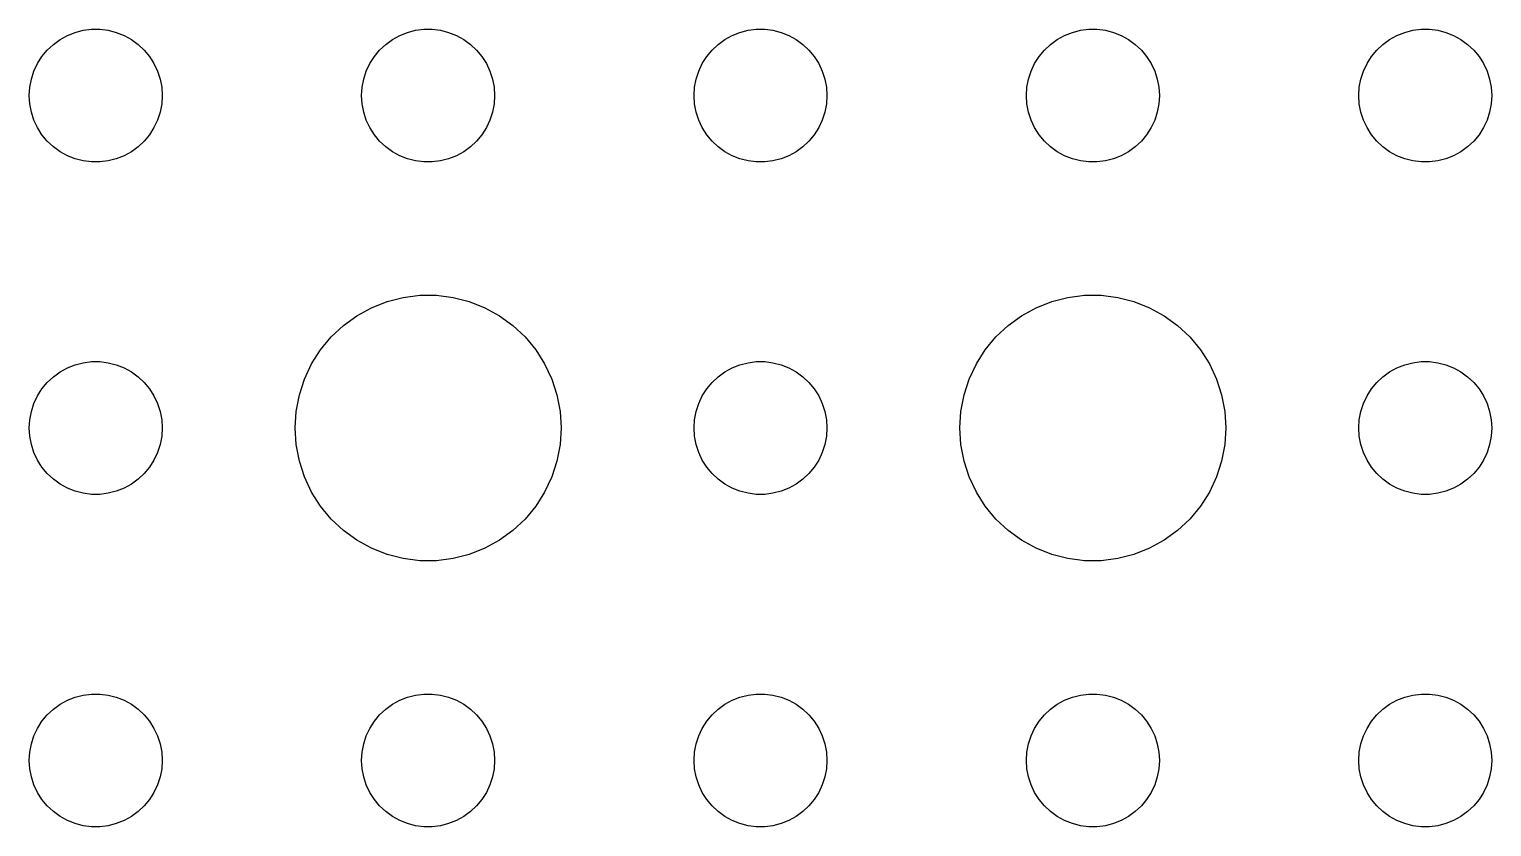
# Model space of a CAD drawing. Header units: metres. Extents: x -150 to 150, y -104 to 104.
# Drawn here: x -76.5 to -43.5, y -1.5 to 16.5 of the extents above; entities that cross this region are included whole.
import ezdxf

# ---------------------------------------------------------------- set-up
doc = ezdxf.new("R2010")
doc.units = ezdxf.units.M

msp = doc.modelspace()

# ---------------------------------------------------------------- linework, layer by layer
for p, q in [((-75.9561, 16.1558), (-75.8037, 16.2665)), ((-75.8037, 16.2665), (-75.6387, 16.3572)), ((-75.6387, 16.3572), (-75.4635, 16.4266)), ((-75.4635, 16.4266), (-75.2811, 16.4734)), ((-75.2811, 16.4734), (-75.0942, 16.497)), ((-75.0942, 16.497), (-74.9058, 16.497)), ((-74.9058, 16.497), (-74.7189, 16.4734)), ((-74.7189, 16.4734), (-74.5365, 16.4266)), ((-74.5365, 16.4266), (-74.3613, 16.3572)), ((-74.3613, 16.3572), (-74.1963, 16.2665)), ((-74.1963, 16.2665), (-74.0439, 16.1558)), ((-68.4561, 16.1558), (-68.3037, 16.2665)), ((-68.3037, 16.2665), (-68.1387, 16.3572)), ((-68.1387, 16.3572), (-67.9635, 16.4266)), ((-67.9635, 16.4266), (-67.7811, 16.4734)), ((-67.7811, 16.4734), (-67.5942, 16.497)), ((-67.5942, 16.497), (-67.4058, 16.497)), ((-67.4058, 16.497), (-67.2189, 16.4734)), ((-67.2189, 16.4734), (-67.0365, 16.4266)), ((-67.0365, 16.4266), (-66.8613, 16.3572)), ((-66.8613, 16.3572), (-66.6963, 16.2665)), ((-66.6963, 16.2665), (-66.5439, 16.1558)), ((-60.9561, 16.1558), (-60.8037, 16.2665)), ((-60.8037, 16.2665), (-60.6387, 16.3572)), ((-60.6387, 16.3572), (-60.4635, 16.4266)), ((-60.4635, 16.4266), (-60.2811, 16.4734)), ((-60.2811, 16.4734), (-60.0942, 16.497)), ((-60.0942, 16.497), (-59.9058, 16.497)), ((-59.9058, 16.497), (-59.7189, 16.4734)), ((-59.7189, 16.4734), (-59.5365, 16.4266)), ((-59.5365, 16.4266), (-59.3613, 16.3572)), ((-59.3613, 16.3572), (-59.1963, 16.2665)), ((-59.1963, 16.2665), (-59.0439, 16.1558)), ((-53.4561, 16.1558), (-53.3037, 16.2665)), ((-53.3037, 16.2665), (-53.1387, 16.3572)), ((-53.1387, 16.3572), (-52.9635, 16.4266)), ((-52.9635, 16.4266), (-52.7811, 16.4734)), ((-52.7811, 16.4734), (-52.5942, 16.497)), ((-52.5942, 16.497), (-52.4058, 16.497)), ((-52.4058, 16.497), (-52.2189, 16.4734)), ((-52.2189, 16.4734), (-52.0365, 16.4266)), ((-52.0365, 16.4266), (-51.8613, 16.3572)), ((-51.8613, 16.3572), (-51.6963, 16.2665)), ((-51.6963, 16.2665), (-51.5439, 16.1558)), ((-45.9561, 16.1558), (-45.8037, 16.2665)), ((-45.8037, 16.2665), (-45.6387, 16.3572)), ((-45.6387, 16.3572), (-45.4635, 16.4266)), ((-45.4635, 16.4266), (-45.2811, 16.4734)), ((-45.2811, 16.4734), (-45.0942, 16.497)), ((-45.0942, 16.497), (-44.9058, 16.497)), ((-44.9058, 16.497), (-44.7189, 16.4734)), ((-44.7189, 16.4734), (-44.5365, 16.4266)), ((-44.5365, 16.4266), (-44.3613, 16.3572)), ((-44.3613, 16.3572), (-44.1963, 16.2665)), ((-44.1963, 16.2665), (-44.0439, 16.1558)), ((-76.3145, 15.7226), (-76.2135, 15.8817)), ((-76.2135, 15.8817), (-76.0934, 16.0268)), ((-76.0934, 16.0268), (-75.9561, 16.1558)), ((-74.0439, 16.1558), (-73.9065, 16.0268)), ((-73.9065, 16.0268), (-73.7865, 15.8817)), ((-73.7865, 15.8817), (-73.6855, 15.7226)), ((-68.8145, 15.7226), (-68.7135, 15.8817)), ((-68.7135, 15.8817), (-68.5934, 16.0268)), ((-68.5934, 16.0268), (-68.4561, 16.1558)), ((-66.5439, 16.1558), (-66.4065, 16.0268)), ((-66.4065, 16.0268), (-66.2865, 15.8817)), ((-66.2865, 15.8817), (-66.1855, 15.7226)), ((-61.3145, 15.7226), (-61.2135, 15.8817)), ((-61.2135, 15.8817), (-61.0934, 16.0268)), ((-61.0934, 16.0268), (-60.9561, 16.1558)), ((-59.0439, 16.1558), (-58.9065, 16.0268)), ((-58.9065, 16.0268), (-58.7865, 15.8817)), ((-58.7865, 15.8817), (-58.6855, 15.7226)), ((-53.8145, 15.7226), (-53.7135, 15.8817)), ((-53.7135, 15.8817), (-53.5934, 16.0268)), ((-53.5934, 16.0268), (-53.4561, 16.1558)), ((-51.5439, 16.1558), (-51.4065, 16.0268)), ((-51.4065, 16.0268), (-51.2865, 15.8817)), ((-51.2865, 15.8817), (-51.1855, 15.7226)), ((-46.3145, 15.7226), (-46.2135, 15.8817)), ((-46.2135, 15.8817), (-46.0934, 16.0268)), ((-46.0934, 16.0268), (-45.9561, 16.1558)), ((-44.0439, 16.1558), (-43.9065, 16.0268)), ((-43.9065, 16.0268), (-43.7865, 15.8817)), ((-43.7865, 15.8817), (-43.6855, 15.7226)), ((-76.4529, 15.373), (-76.3947, 15.5522)), ((-76.3947, 15.5522), (-76.3145, 15.7226)), ((-73.6855, 15.7226), (-73.6053, 15.5522)), ((-73.6053, 15.5522), (-73.5471, 15.373)), ((-68.9529, 15.373), (-68.8947, 15.5522)), ((-68.8947, 15.5522), (-68.8145, 15.7226)), ((-66.1855, 15.7226), (-66.1053, 15.5522)), ((-66.1053, 15.5522), (-66.0471, 15.373)), ((-61.4529, 15.373), (-61.3947, 15.5522)), ((-61.3947, 15.5522), (-61.3145, 15.7226)), ((-58.6855, 15.7226), (-58.6053, 15.5522)), ((-58.6053, 15.5522), (-58.5471, 15.373)), ((-53.9529, 15.373), (-53.8947, 15.5522)), ((-53.8947, 15.5522), (-53.8145, 15.7226)), ((-51.1855, 15.7226), (-51.1053, 15.5522)), ((-51.1053, 15.5522), (-51.0471, 15.373)), ((-46.4529, 15.373), (-46.3947, 15.5522)), ((-46.3947, 15.5522), (-46.3145, 15.7226)), ((-43.6855, 15.7226), (-43.6053, 15.5522)), ((-43.6053, 15.5522), (-43.5471, 15.373)), ((-76.5, 15), (-76.4882, 15.188)), ((-76.4882, 15.188), (-76.4529, 15.373)), ((-73.5471, 15.373), (-73.5118, 15.188)), ((-73.5118, 15.188), (-73.5, 15)), ((-69, 15), (-68.9882, 15.188)), ((-68.9882, 15.188), (-68.9529, 15.373)), ((-66.0471, 15.373), (-66.0118, 15.188)), ((-66.0118, 15.188), (-66, 15)), ((-61.5, 15), (-61.4882, 15.188)), ((-61.4882, 15.188), (-61.4529, 15.373)), ((-58.5471, 15.373), (-58.5118, 15.188)), ((-58.5118, 15.188), (-58.5, 15)), ((-54, 15), (-53.9882, 15.188)), ((-53.9882, 15.188), (-53.9529, 15.373)), ((-51.0471, 15.373), (-51.0118, 15.188)), ((-51.0118, 15.188), (-51, 15)), ((-46.5, 15), (-46.4882, 15.188)), ((-46.4882, 15.188), (-46.4529, 15.373)), ((-43.5471, 15.373), (-43.5118, 15.188)), ((-43.5118, 15.188), (-43.5, 15)), ((-76.4882, 14.812), (-76.5, 15)), ((-73.5, 15), (-73.5118, 14.812)), ((-68.9882, 14.812), (-69, 15)), ((-66, 15), (-66.0118, 14.812)), ((-61.4882, 14.812), (-61.5, 15)), ((-58.5, 15), (-58.5118, 14.812)), ((-53.9882, 14.812), (-54, 15)), ((-51, 15), (-51.0118, 14.812)), ((-46.4882, 14.812), (-46.5, 15)), ((-43.5, 15), (-43.5118, 14.812)), ((-76.4529, 14.627), (-76.4882, 14.812)), ((-76.3947, 14.4478), (-76.4529, 14.627)), ((-73.5471, 14.627), (-73.6053, 14.4478)), ((-73.5118, 14.812), (-73.5471, 14.627)), ((-68.9529, 14.627), (-68.9882, 14.812)), ((-68.8947, 14.4478), (-68.9529, 14.627)), ((-66.0471, 14.627), (-66.1053, 14.4478)), ((-66.0118, 14.812), (-66.0471, 14.627)), ((-61.4529, 14.627), (-61.4882, 14.812)), ((-61.3947, 14.4478), (-61.4529, 14.627)), ((-58.5471, 14.627), (-58.6053, 14.4478)), ((-58.5118, 14.812), (-58.5471, 14.627)), ((-53.9529, 14.627), (-53.9882, 14.812)), ((-53.8947, 14.4478), (-53.9529, 14.627)), ((-51.0471, 14.627), (-51.1053, 14.4478)), ((-51.0118, 14.812), (-51.0471, 14.627)), ((-46.4529, 14.627), (-46.4882, 14.812)), ((-46.3947, 14.4478), (-46.4529, 14.627)), ((-43.5471, 14.627), (-43.6053, 14.4478)), ((-43.5118, 14.812), (-43.5471, 14.627)), ((-76.3145, 14.2774), (-76.3947, 14.4478)), ((-76.2135, 14.1183), (-76.3145, 14.2774)), ((-73.6855, 14.2774), (-73.7865, 14.1183)), ((-73.6053, 14.4478), (-73.6855, 14.2774)), ((-68.8145, 14.2774), (-68.8947, 14.4478)), ((-68.7135, 14.1183), (-68.8145, 14.2774)), ((-66.1855, 14.2774), (-66.2865, 14.1183)), ((-66.1053, 14.4478), (-66.1855, 14.2774)), ((-61.3145, 14.2774), (-61.3947, 14.4478)), ((-61.2135, 14.1183), (-61.3145, 14.2774)), ((-58.6855, 14.2774), (-58.7865, 14.1183)), ((-58.6053, 14.4478), (-58.6855, 14.2774)), ((-53.8145, 14.2774), (-53.8947, 14.4478)), ((-53.7135, 14.1183), (-53.8145, 14.2774)), ((-51.1855, 14.2774), (-51.2865, 14.1183)), ((-51.1053, 14.4478), (-51.1855, 14.2774)), ((-46.3145, 14.2774), (-46.3947, 14.4478)), ((-46.2135, 14.1183), (-46.3145, 14.2774)), ((-43.6855, 14.2774), (-43.7865, 14.1183)), ((-43.6053, 14.4478), (-43.6855, 14.2774)), ((-76.0934, 13.9732), (-76.2135, 14.1183)), ((-75.9561, 13.8442), (-76.0934, 13.9732)), ((-73.9065, 13.9732), (-74.0439, 13.8442)), ((-73.7865, 14.1183), (-73.9065, 13.9732)), ((-68.5934, 13.9732), (-68.7135, 14.1183)), ((-68.4561, 13.8442), (-68.5934, 13.9732)), ((-66.4065, 13.9732), (-66.5439, 13.8442)), ((-66.2865, 14.1183), (-66.4065, 13.9732)), ((-61.0934, 13.9732), (-61.2135, 14.1183)), ((-60.9561, 13.8442), (-61.0934, 13.9732)), ((-58.9065, 13.9732), (-59.0439, 13.8442)), ((-58.7865, 14.1183), (-58.9065, 13.9732)), ((-53.5934, 13.9732), (-53.7135, 14.1183)), ((-53.4561, 13.8442), (-53.5934, 13.9732)), ((-51.4065, 13.9732), (-51.5439, 13.8442)), ((-51.2865, 14.1183), (-51.4065, 13.9732)), ((-46.0934, 13.9732), (-46.2135, 14.1183)), ((-45.9561, 13.8442), (-46.0934, 13.9732)), ((-43.9065, 13.9732), (-44.0439, 13.8442)), ((-43.7865, 14.1183), (-43.9065, 13.9732)), ((-75.8037, 13.7335), (-75.9561, 13.8442)), ((-75.6387, 13.6427), (-75.8037, 13.7335)), ((-75.4635, 13.5734), (-75.6387, 13.6427)), ((-75.2811, 13.5266), (-75.4635, 13.5734)), ((-74.5365, 13.5734), (-74.7189, 13.5266)), ((-74.3613, 13.6427), (-74.5365, 13.5734)), ((-74.1963, 13.7335), (-74.3613, 13.6427)), ((-74.0439, 13.8442), (-74.1963, 13.7335)), ((-68.3037, 13.7335), (-68.4561, 13.8442)), ((-68.1387, 13.6427), (-68.3037, 13.7335)), ((-67.9635, 13.5734), (-68.1387, 13.6427)), ((-67.7811, 13.5266), (-67.9635, 13.5734)), ((-67.0365, 13.5734), (-67.2189, 13.5266)), ((-66.8613, 13.6427), (-67.0365, 13.5734)), ((-66.6963, 13.7335), (-66.8613, 13.6427)), ((-66.5439, 13.8442), (-66.6963, 13.7335)), ((-60.8037, 13.7335), (-60.9561, 13.8442)), ((-60.6387, 13.6427), (-60.8037, 13.7335)), ((-60.4635, 13.5734), (-60.6387, 13.6427)), ((-60.2811, 13.5266), (-60.4635, 13.5734)), ((-59.5365, 13.5734), (-59.7189, 13.5266)), ((-59.3613, 13.6427), (-59.5365, 13.5734)), ((-59.1963, 13.7335), (-59.3613, 13.6427)), ((-59.0439, 13.8442), (-59.1963, 13.7335)), ((-53.3037, 13.7335), (-53.4561, 13.8442)), ((-53.1387, 13.6427), (-53.3037, 13.7335)), ((-52.9635, 13.5734), (-53.1387, 13.6427)), ((-52.7811, 13.5266), (-52.9635, 13.5734)), ((-52.0365, 13.5734), (-52.2189, 13.5266)), ((-51.8613, 13.6427), (-52.0365, 13.5734)), ((-51.6963, 13.7335), (-51.8613, 13.6427)), ((-51.5439, 13.8442), (-51.6963, 13.7335)), ((-45.8037, 13.7335), (-45.9561, 13.8442)), ((-45.6387, 13.6427), (-45.8037, 13.7335)), ((-45.4635, 13.5734), (-45.6387, 13.6427)), ((-45.2811, 13.5266), (-45.4635, 13.5734)), ((-44.5365, 13.5734), (-44.7189, 13.5266)), ((-44.3613, 13.6427), (-44.5365, 13.5734)), ((-44.1963, 13.7335), (-44.3613, 13.6427)), ((-44.0439, 13.8442), (-44.1963, 13.7335)), ((-75.0942, 13.5029), (-75.2811, 13.5266)), ((-74.9058, 13.5029), (-75.0942, 13.5029)), ((-74.7189, 13.5266), (-74.9058, 13.5029)), ((-67.5942, 13.5029), (-67.7811, 13.5266)), ((-67.4058, 13.5029), (-67.5942, 13.5029)), ((-67.2189, 13.5266), (-67.4058, 13.5029)), ((-60.0942, 13.5029), (-60.2811, 13.5266)), ((-59.9058, 13.5029), (-60.0942, 13.5029)), ((-59.7189, 13.5266), (-59.9058, 13.5029)), ((-52.5942, 13.5029), (-52.7811, 13.5266)), ((-52.4058, 13.5029), (-52.5942, 13.5029)), ((-52.2189, 13.5266), (-52.4058, 13.5029)), ((-45.0942, 13.5029), (-45.2811, 13.5266)), ((-44.9058, 13.5029), (-45.0942, 13.5029)), ((-44.7189, 13.5266), (-44.9058, 13.5029)), ((-68.7773, 10.2145), (-68.427, 10.3532)), ((-68.427, 10.3532), (-68.0621, 10.4469)), ((-68.0621, 10.4469), (-67.6884, 10.4941)), ((-67.6884, 10.4941), (-67.3116, 10.4941)), ((-67.3116, 10.4941), (-66.9379, 10.4469)), ((-66.9379, 10.4469), (-66.573, 10.3532)), ((-66.573, 10.3532), (-66.2227, 10.2145)), ((-53.7773, 10.2145), (-53.427, 10.3532)), ((-53.427, 10.3532), (-53.0621, 10.4469)), ((-53.0621, 10.4469), (-52.6884, 10.4941)), ((-52.6884, 10.4941), (-52.3116, 10.4941)), ((-52.3116, 10.4941), (-51.9379, 10.4469)), ((-51.9379, 10.4469), (-51.5729, 10.3532)), ((-51.5729, 10.3532), (-51.2227, 10.2145)), ((-69.4123, 9.81154), (-69.1075, 10.033)), ((-69.1075, 10.033), (-68.7773, 10.2145)), ((-66.2227, 10.2145), (-65.8925, 10.033)), ((-65.8925, 10.033), (-65.5877, 9.81154)), ((-54.4123, 9.81154), (-54.1075, 10.033)), ((-54.1075, 10.033), (-53.7773, 10.2145)), ((-51.2227, 10.2145), (-50.8925, 10.033)), ((-50.8925, 10.033), (-50.5877, 9.81154)), ((-69.6869, 9.55363), (-69.4123, 9.81154)), ((-65.5877, 9.81154), (-65.3131, 9.55363)), ((-54.6869, 9.55363), (-54.4123, 9.81154)), ((-50.5877, 9.81154), (-50.3131, 9.55363)), ((-70.1289, 8.94525), (-69.927, 9.26335)), ((-69.927, 9.26335), (-69.6869, 9.55363)), ((-65.3131, 9.55363), (-65.073, 9.26335)), ((-65.073, 9.26335), (-64.8711, 8.94525)), ((-55.1289, 8.94525), (-54.927, 9.26335)), ((-54.927, 9.26335), (-54.6869, 9.55363)), ((-50.3131, 9.55363), (-50.0729, 9.26335)), ((-50.0729, 9.26335), (-49.8711, 8.94525)), ((-75.6387, 8.85724), (-75.4635, 8.92657)), ((-75.4635, 8.92657), (-75.2811, 8.97342)), ((-75.2811, 8.97342), (-75.0942, 8.99704)), ((-75.0942, 8.99704), (-74.9058, 8.99704)), ((-74.9058, 8.99704), (-74.7189, 8.97342)), ((-74.7189, 8.97342), (-74.5365, 8.92657)), ((-74.5365, 8.92657), (-74.3613, 8.85724)), ((-70.2893, 8.60437), (-70.1289, 8.94525)), ((-64.8711, 8.94525), (-64.7107, 8.60437)), ((-60.6387, 8.85724), (-60.4635, 8.92657)), ((-60.4635, 8.92657), (-60.2811, 8.97342)), ((-60.2811, 8.97342), (-60.0942, 8.99704)), ((-60.0942, 8.99704), (-59.9058, 8.99704)), ((-59.9058, 8.99704), (-59.7189, 8.97342)), ((-59.7189, 8.97342), (-59.5365, 8.92657)), ((-59.5365, 8.92657), (-59.3613, 8.85724)), ((-55.2893, 8.60437), (-55.1289, 8.94525)), ((-49.8711, 8.94525), (-49.7107, 8.60437)), ((-45.6387, 8.85724), (-45.4635, 8.92657)), ((-45.4635, 8.92657), (-45.2811, 8.97342)), ((-45.2811, 8.97342), (-45.0942, 8.99704)), ((-45.0942, 8.99704), (-44.9058, 8.99704)), ((-44.9058, 8.99704), (-44.7189, 8.97342)), ((-44.7189, 8.97342), (-44.5365, 8.92657)), ((-44.5365, 8.92657), (-44.3613, 8.85724)), ((-76.0934, 8.52681), (-75.9561, 8.65576)), ((-75.9561, 8.65576), (-75.8037, 8.76648)), ((-75.8037, 8.76648), (-75.6387, 8.85724)), ((-74.3613, 8.85724), (-74.1963, 8.76648)), ((-74.1963, 8.76648), (-74.0439, 8.65576)), ((-74.0439, 8.65576), (-73.9065, 8.52681)), ((-70.4057, 8.24606), (-70.2893, 8.60437)), ((-64.7107, 8.60437), (-64.5943, 8.24606)), ((-61.0934, 8.52681), (-60.9561, 8.65576)), ((-60.9561, 8.65576), (-60.8037, 8.76648)), ((-60.8037, 8.76648), (-60.6387, 8.85724)), ((-59.3613, 8.85724), (-59.1963, 8.76648)), ((-59.1963, 8.76648), (-59.0439, 8.65576)), ((-59.0439, 8.65576), (-58.9065, 8.52681)), ((-55.4057, 8.24606), (-55.2893, 8.60437)), ((-49.7107, 8.60437), (-49.5942, 8.24606)), ((-46.0934, 8.52681), (-45.9561, 8.65576)), ((-45.9561, 8.65576), (-45.8037, 8.76648)), ((-45.8037, 8.76648), (-45.6387, 8.85724)), ((-44.3613, 8.85724), (-44.1963, 8.76648)), ((-44.1963, 8.76648), (-44.0439, 8.65576)), ((-44.0439, 8.65576), (-43.9065, 8.52681)), ((-76.3145, 8.22263), (-76.2135, 8.38167)), ((-76.2135, 8.38167), (-76.0934, 8.52681)), ((-73.9065, 8.52681), (-73.7865, 8.38167)), ((-73.7865, 8.38167), (-73.6855, 8.22263)), ((-61.3145, 8.22263), (-61.2135, 8.38167)), ((-61.2135, 8.38167), (-61.0934, 8.52681)), ((-58.9065, 8.52681), (-58.7865, 8.38167)), ((-58.7865, 8.38167), (-58.6855, 8.22263)), ((-46.3145, 8.22263), (-46.2135, 8.38167)), ((-46.2135, 8.38167), (-46.0934, 8.52681)), ((-43.9065, 8.52681), (-43.7865, 8.38167)), ((-43.7865, 8.38167), (-43.6855, 8.22263)), ((-76.4529, 7.87303), (-76.3947, 8.05219)), ((-76.3947, 8.05219), (-76.3145, 8.22263)), ((-73.6855, 8.22263), (-73.6053, 8.05219)), ((-73.6053, 8.05219), (-73.5471, 7.87303)), ((-70.4763, 7.87599), (-70.4057, 8.24606)), ((-64.5943, 8.24606), (-64.5237, 7.87599)), ((-61.4529, 7.87303), (-61.3947, 8.05219)), ((-61.3947, 8.05219), (-61.3145, 8.22263)), ((-58.6855, 8.22263), (-58.6053, 8.05219)), ((-58.6053, 8.05219), (-58.5471, 7.87303)), ((-55.4763, 7.87599), (-55.4057, 8.24606)), ((-49.5942, 8.24606), (-49.5237, 7.87599)), ((-46.4529, 7.87303), (-46.3947, 8.05219)), ((-46.3947, 8.05219), (-46.3145, 8.22263)), ((-43.6855, 8.22263), (-43.6053, 8.05219)), ((-43.6053, 8.05219), (-43.5471, 7.87303)), ((-76.5, 7.5), (-76.4882, 7.68799)), ((-76.4882, 7.68799), (-76.4529, 7.87303)), ((-73.5471, 7.87303), (-73.5118, 7.68799)), ((-73.5118, 7.68799), (-73.5, 7.5)), ((-70.5, 7.5), (-70.4763, 7.87599)), ((-64.5237, 7.87599), (-64.5, 7.5)), ((-61.5, 7.5), (-61.4882, 7.68799)), ((-61.4882, 7.68799), (-61.4529, 7.87303)), ((-58.5471, 7.87303), (-58.5118, 7.68799)), ((-58.5118, 7.68799), (-58.5, 7.5)), ((-55.5, 7.5), (-55.4763, 7.87599)), ((-49.5237, 7.87599), (-49.5, 7.5)), ((-46.5, 7.5), (-46.4882, 7.68799)), ((-46.4882, 7.68799), (-46.4529, 7.87303)), ((-43.5471, 7.87303), (-43.5118, 7.68799)), ((-43.5118, 7.68799), (-43.5, 7.5)), ((-76.4882, 7.312), (-76.5, 7.5)), ((-76.4529, 7.12695), (-76.4882, 7.312)), ((-73.5118, 7.312), (-73.5471, 7.12695)), ((-73.5, 7.5), (-73.5118, 7.312)), ((-70.4763, 7.12399), (-70.5, 7.5)), ((-64.5, 7.5), (-64.5237, 7.12399)), ((-61.4882, 7.312), (-61.5, 7.5)), ((-61.4529, 7.12695), (-61.4882, 7.312)), ((-58.5118, 7.312), (-58.5471, 7.12695)), ((-58.5, 7.5), (-58.5118, 7.312)), ((-55.4763, 7.12399), (-55.5, 7.5)), ((-49.5, 7.5), (-49.5237, 7.12399)), ((-46.4882, 7.312), (-46.5, 7.5)), ((-46.4529, 7.12695), (-46.4882, 7.312)), ((-43.5118, 7.312), (-43.5471, 7.12695)), ((-43.5, 7.5), (-43.5118, 7.312)), ((-76.3947, 6.9478), (-76.4529, 7.12695)), ((-76.3145, 6.77736), (-76.3947, 6.9478)), ((-73.6053, 6.9478), (-73.6855, 6.77736)), ((-73.5471, 7.12695), (-73.6053, 6.9478)), ((-70.4057, 6.75392), (-70.4763, 7.12399)), ((-64.5237, 7.12399), (-64.5943, 6.75392)), ((-61.3947, 6.9478), (-61.4529, 7.12695)), ((-61.3145, 6.77736), (-61.3947, 6.9478)), ((-58.6053, 6.9478), (-58.6855, 6.77736)), ((-58.5471, 7.12695), (-58.6053, 6.9478)), ((-55.4057, 6.75392), (-55.4763, 7.12399)), ((-49.5237, 7.12399), (-49.5942, 6.75392)), ((-46.3947, 6.9478), (-46.4529, 7.12695)), ((-46.3145, 6.77736), (-46.3947, 6.9478)), ((-43.6053, 6.9478), (-43.6855, 6.77736)), ((-43.5471, 7.12695), (-43.6053, 6.9478)), ((-76.2135, 6.61832), (-76.3145, 6.77736)), ((-76.0934, 6.47318), (-76.2135, 6.61832)), ((-73.7865, 6.61832), (-73.9065, 6.47318)), ((-73.6855, 6.77736), (-73.7865, 6.61832)), ((-70.2893, 6.39561), (-70.4057, 6.75392)), ((-64.5943, 6.75392), (-64.7107, 6.39561)), ((-61.2135, 6.61832), (-61.3145, 6.77736)), ((-61.0934, 6.47318), (-61.2135, 6.61832)), ((-58.7865, 6.61832), (-58.9065, 6.47318)), ((-58.6855, 6.77736), (-58.7865, 6.61832)), ((-55.2893, 6.39561), (-55.4057, 6.75392)), ((-49.5942, 6.75392), (-49.7107, 6.39561)), ((-46.2135, 6.61832), (-46.3145, 6.77736)), ((-46.0934, 6.47318), (-46.2135, 6.61832)), ((-43.7865, 6.61832), (-43.9065, 6.47318)), ((-43.6855, 6.77736), (-43.7865, 6.61832)), ((-75.9561, 6.34422), (-76.0934, 6.47318)), ((-75.8037, 6.23351), (-75.9561, 6.34422)), ((-74.0439, 6.34422), (-74.1963, 6.23351)), ((-73.9065, 6.47318), (-74.0439, 6.34422)), ((-70.1289, 6.05473), (-70.2893, 6.39561)), ((-64.7107, 6.39561), (-64.8711, 6.05473)), ((-60.9561, 6.34422), (-61.0934, 6.47318)), ((-60.8037, 6.23351), (-60.9561, 6.34422)), ((-59.0439, 6.34422), (-59.1963, 6.23351)), ((-58.9065, 6.47318), (-59.0439, 6.34422)), ((-55.1289, 6.05473), (-55.2893, 6.39561)), ((-49.7107, 6.39561), (-49.8711, 6.05473)), ((-45.9561, 6.34422), (-46.0934, 6.47318)), ((-45.8037, 6.23351), (-45.9561, 6.34422)), ((-44.0439, 6.34422), (-44.1963, 6.23351)), ((-43.9065, 6.47318), (-44.0439, 6.34422)), ((-75.6387, 6.14275), (-75.8037, 6.23351)), ((-75.4635, 6.07341), (-75.6387, 6.14275)), ((-75.2811, 6.02657), (-75.4635, 6.07341)), ((-75.0942, 6.00294), (-75.2811, 6.02657)), ((-74.9058, 6.00294), (-75.0942, 6.00294)), ((-74.7189, 6.02657), (-74.9058, 6.00294)), ((-74.5365, 6.07341), (-74.7189, 6.02657)), ((-74.3613, 6.14275), (-74.5365, 6.07341)), ((-74.1963, 6.23351), (-74.3613, 6.14275)), ((-69.927, 5.73663), (-70.1289, 6.05473)), ((-64.8711, 6.05473), (-65.073, 5.73663)), ((-60.6387, 6.14275), (-60.8037, 6.23351)), ((-60.4635, 6.07341), (-60.6387, 6.14275)), ((-60.2811, 6.02657), (-60.4635, 6.07341)), ((-60.0942, 6.00294), (-60.2811, 6.02657)), ((-59.9058, 6.00294), (-60.0942, 6.00294)), ((-59.7189, 6.02657), (-59.9058, 6.00294)), ((-59.5365, 6.07341), (-59.7189, 6.02657)), ((-59.3613, 6.14275), (-59.5365, 6.07341)), ((-59.1963, 6.23351), (-59.3613, 6.14275)), ((-54.927, 5.73663), (-55.1289, 6.05473)), ((-49.8711, 6.05473), (-50.0729, 5.73663)), ((-45.6387, 6.14275), (-45.8037, 6.23351)), ((-45.4635, 6.07341), (-45.6387, 6.14275)), ((-45.2811, 6.02657), (-45.4635, 6.07341)), ((-45.0942, 6.00294), (-45.2811, 6.02657)), ((-44.9058, 6.00294), (-45.0942, 6.00294)), ((-44.7189, 6.02657), (-44.9058, 6.00294)), ((-44.5365, 6.07341), (-44.7189, 6.02657)), ((-44.3613, 6.14275), (-44.5365, 6.07341)), ((-44.1963, 6.23351), (-44.3613, 6.14275)), ((-69.6869, 5.44635), (-69.927, 5.73663)), ((-65.073, 5.73663), (-65.3131, 5.44635)), ((-54.6869, 5.44635), (-54.927, 5.73663)), ((-50.0729, 5.73663), (-50.3131, 5.44635)), ((-69.4123, 5.18845), (-69.6869, 5.44635)), ((-65.3131, 5.44635), (-65.5877, 5.18845)), ((-54.4123, 5.18845), (-54.6869, 5.44635)), ((-50.3131, 5.44635), (-50.5877, 5.18845)), ((-69.1075, 4.96701), (-69.4123, 5.18845)), ((-68.7773, 4.78551), (-69.1075, 4.96701)), ((-65.8925, 4.96701), (-66.2227, 4.78551)), ((-65.5877, 5.18845), (-65.8925, 4.96701)), ((-54.1075, 4.96701), (-54.4123, 5.18845)), ((-53.7773, 4.78551), (-54.1075, 4.96701)), ((-50.8925, 4.96701), (-51.2227, 4.78551)), ((-50.5877, 5.18845), (-50.8925, 4.96701)), ((-68.427, 4.64682), (-68.7773, 4.78551)), ((-68.0621, 4.55313), (-68.427, 4.64682)), ((-66.573, 4.64682), (-66.9379, 4.55313)), ((-66.2227, 4.78551), (-66.573, 4.64682)), ((-53.427, 4.64682), (-53.7773, 4.78551)), ((-53.0621, 4.55313), (-53.427, 4.64682)), ((-51.5729, 4.64682), (-51.9379, 4.55313)), ((-51.2227, 4.78551), (-51.5729, 4.64682)), ((-67.6884, 4.50591), (-68.0621, 4.55313)), ((-67.3116, 4.50591), (-67.6884, 4.50591)), ((-66.9379, 4.55313), (-67.3116, 4.50591)), ((-52.6884, 4.50591), (-53.0621, 4.55313)), ((-52.3116, 4.50591), (-52.6884, 4.50591)), ((-51.9379, 4.55313), (-52.3116, 4.50591)), ((-75.8037, 1.26648), (-75.6387, 1.35724)), ((-75.6387, 1.35724), (-75.4635, 1.42657)), ((-75.4635, 1.42657), (-75.2811, 1.47342)), ((-75.2811, 1.47342), (-75.0942, 1.49704)), ((-75.0942, 1.49704), (-74.9058, 1.49704)), ((-74.9058, 1.49704), (-74.7189, 1.47342)), ((-74.7189, 1.47342), (-74.5365, 1.42657)), ((-74.5365, 1.42657), (-74.3613, 1.35724)), ((-74.3613, 1.35724), (-74.1963, 1.26648)), ((-68.3037, 1.26648), (-68.1387, 1.35724)), ((-68.1387, 1.35724), (-67.9635, 1.42657)), ((-67.9635, 1.42657), (-67.7811, 1.47342)), ((-67.7811, 1.47342), (-67.5942, 1.49704)), ((-67.5942, 1.49704), (-67.4058, 1.49704)), ((-67.4058, 1.49704), (-67.2189, 1.47342)), ((-67.2189, 1.47342), (-67.0365, 1.42657)), ((-67.0365, 1.42657), (-66.8613, 1.35724)), ((-66.8613, 1.35724), (-66.6963, 1.26648)), ((-60.8037, 1.26648), (-60.6387, 1.35724)), ((-60.6387, 1.35724), (-60.4635, 1.42657)), ((-60.4635, 1.42657), (-60.2811, 1.47342)), ((-60.2811, 1.47342), (-60.0942, 1.49704)), ((-60.0942, 1.49704), (-59.9058, 1.49704)), ((-59.9058, 1.49704), (-59.7189, 1.47342)), ((-59.7189, 1.47342), (-59.5365, 1.42657)), ((-59.5365, 1.42657), (-59.3613, 1.35724)), ((-59.3613, 1.35724), (-59.1963, 1.26648)), ((-53.3037, 1.26648), (-53.1387, 1.35724)), ((-53.1387, 1.35724), (-52.9635, 1.42657)), ((-52.9635, 1.42657), (-52.7811, 1.47342)), ((-52.7811, 1.47342), (-52.5942, 1.49704)), ((-52.5942, 1.49704), (-52.4058, 1.49704)), ((-52.4058, 1.49704), (-52.2189, 1.47342)), ((-52.2189, 1.47342), (-52.0365, 1.42657)), ((-52.0365, 1.42657), (-51.8613, 1.35724)), ((-51.8613, 1.35724), (-51.6963, 1.26648)), ((-45.8037, 1.26648), (-45.6387, 1.35724)), ((-45.6387, 1.35724), (-45.4635, 1.42657)), ((-45.4635, 1.42657), (-45.2811, 1.47342)), ((-45.2811, 1.47342), (-45.0942, 1.49704)), ((-45.0942, 1.49704), (-44.9058, 1.49704)), ((-44.9058, 1.49704), (-44.7189, 1.47342)), ((-44.7189, 1.47342), (-44.5365, 1.42657)), ((-44.5365, 1.42657), (-44.3613, 1.35724)), ((-44.3613, 1.35724), (-44.1963, 1.26648)), ((-76.2135, 0.88167), (-76.0934, 1.02681)), ((-76.0934, 1.02681), (-75.9561, 1.15576)), ((-75.9561, 1.15576), (-75.8037, 1.26648)), ((-74.1963, 1.26648), (-74.0439, 1.15576)), ((-74.0439, 1.15576), (-73.9065, 1.02681)), ((-73.9065, 1.02681), (-73.7865, 0.88167)), ((-68.7135, 0.88167), (-68.5934, 1.02681)), ((-68.5934, 1.02681), (-68.4561, 1.15576)), ((-68.4561, 1.15576), (-68.3037, 1.26648)), ((-66.6963, 1.26648), (-66.5439, 1.15576)), ((-66.5439, 1.15576), (-66.4065, 1.02681)), ((-66.4065, 1.02681), (-66.2865, 0.88167)), ((-61.2135, 0.88167), (-61.0934, 1.02681)), ((-61.0934, 1.02681), (-60.9561, 1.15576)), ((-60.9561, 1.15576), (-60.8037, 1.26648)), ((-59.1963, 1.26648), (-59.0439, 1.15576)), ((-59.0439, 1.15576), (-58.9065, 1.02681)), ((-58.9065, 1.02681), (-58.7865, 0.88167)), ((-53.7135, 0.88167), (-53.5934, 1.02681)), ((-53.5934, 1.02681), (-53.4561, 1.15576)), ((-53.4561, 1.15576), (-53.3037, 1.26648)), ((-51.6963, 1.26648), (-51.5439, 1.15576)), ((-51.5439, 1.15576), (-51.4065, 1.02681)), ((-51.4065, 1.02681), (-51.2865, 0.88167)), ((-46.2135, 0.88167), (-46.0934, 1.02681)), ((-46.0934, 1.02681), (-45.9561, 1.15576)), ((-45.9561, 1.15576), (-45.8037, 1.26648)), ((-44.1963, 1.26648), (-44.0439, 1.15576)), ((-44.0439, 1.15576), (-43.9065, 1.02681)), ((-43.9065, 1.02681), (-43.7865, 0.88167)), ((-76.3947, 0.55219), (-76.3145, 0.72263)), ((-76.3145, 0.72263), (-76.2135, 0.88167)), ((-73.7865, 0.88167), (-73.6855, 0.72263)), ((-73.6855, 0.72263), (-73.6053, 0.55219)), ((-68.8947, 0.55219), (-68.8145, 0.72263)), ((-68.8145, 0.72263), (-68.7135, 0.88167)), ((-66.2865, 0.88167), (-66.1855, 0.72263)), ((-66.1855, 0.72263), (-66.1053, 0.55219)), ((-61.3947, 0.55219), (-61.3145, 0.72263)), ((-61.3145, 0.72263), (-61.2135, 0.88167)), ((-58.7865, 0.88167), (-58.6855, 0.72263)), ((-58.6855, 0.72263), (-58.6053, 0.55219)), ((-53.8947, 0.55219), (-53.8145, 0.72263)), ((-53.8145, 0.72263), (-53.7135, 0.88167)), ((-51.2865, 0.88167), (-51.1855, 0.72263)), ((-51.1855, 0.72263), (-51.1053, 0.55219)), ((-46.3947, 0.55219), (-46.3145, 0.72263)), ((-46.3145, 0.72263), (-46.2135, 0.88167)), ((-43.7865, 0.88167), (-43.6855, 0.72263)), ((-43.6855, 0.72263), (-43.6053, 0.55219)), ((-76.4882, 0.18799), (-76.4529, 0.37303)), ((-76.4529, 0.37303), (-76.3947, 0.55219)), ((-73.6053, 0.55219), (-73.5471, 0.37303)), ((-73.5471, 0.37303), (-73.5118, 0.18799)), ((-68.9882, 0.18799), (-68.9529, 0.37303)), ((-68.9529, 0.37303), (-68.8947, 0.55219)), ((-66.1053, 0.55219), (-66.0471, 0.37303)), ((-66.0471, 0.37303), (-66.0118, 0.18799)), ((-61.4882, 0.18799), (-61.4529, 0.37303)), ((-61.4529, 0.37303), (-61.3947, 0.55219)), ((-58.6053, 0.55219), (-58.5471, 0.37303)), ((-58.5471, 0.37303), (-58.5118, 0.18799)), ((-53.9882, 0.18799), (-53.9529, 0.37303)), ((-53.9529, 0.37303), (-53.8947, 0.55219)), ((-51.1053, 0.55219), (-51.0471, 0.37303)), ((-51.0471, 0.37303), (-51.0118, 0.18799)), ((-46.4882, 0.18799), (-46.4529, 0.37303)), ((-46.4529, 0.37303), (-46.3947, 0.55219)), ((-43.6053, 0.55219), (-43.5471, 0.37303)), ((-43.5471, 0.37303), (-43.5118, 0.18799)), ((-76.5, 0), (-76.4882, 0.18799)), ((-76.4882, -0.18799), (-76.5, 0)), ((-73.5118, 0.18799), (-73.5, 0)), ((-73.5, 0), (-73.5118, -0.18799)), ((-69, 0), (-68.9882, 0.18799)), ((-68.9882, -0.18799), (-69, 0)), ((-66.0118, 0.18799), (-66, 0)), ((-66, 0), (-66.0118, -0.18799)), ((-61.5, 0), (-61.4882, 0.18799)), ((-61.4882, -0.18799), (-61.5, 0)), ((-58.5118, 0.18799), (-58.5, 0)), ((-58.5, 0), (-58.5118, -0.18799)), ((-54, 0), (-53.9882, 0.18799)), ((-53.9882, -0.18799), (-54, 0)), ((-51.0118, 0.18799), (-51, 0)), ((-51, 0), (-51.0118, -0.18799)), ((-46.5, 0), (-46.4882, 0.18799)), ((-46.4882, -0.18799), (-46.5, 0)), ((-43.5118, 0.18799), (-43.5, 0)), ((-43.5, 0), (-43.5118, -0.18799)), ((-76.4529, -0.37303), (-76.4882, -0.18799)), ((-73.5118, -0.18799), (-73.5471, -0.37303)), ((-68.9529, -0.37303), (-68.9882, -0.18799)), ((-66.0118, -0.18799), (-66.0471, -0.37303)), ((-61.4529, -0.37303), (-61.4882, -0.18799)), ((-58.5118, -0.18799), (-58.5471, -0.37303)), ((-53.9529, -0.37303), (-53.9882, -0.18799)), ((-51.0118, -0.18799), (-51.0471, -0.37303)), ((-46.4529, -0.37303), (-46.4882, -0.18799)), ((-43.5118, -0.18799), (-43.5471, -0.37303)), ((-76.3947, -0.55219), (-76.4529, -0.37303)), ((-76.3145, -0.72263), (-76.3947, -0.55219)), ((-73.6053, -0.55219), (-73.6855, -0.72263)), ((-73.5471, -0.37303), (-73.6053, -0.55219)), ((-68.8947, -0.55219), (-68.9529, -0.37303)), ((-68.8145, -0.72263), (-68.8947, -0.55219)), ((-66.1053, -0.55219), (-66.1855, -0.72263)), ((-66.0471, -0.37303), (-66.1053, -0.55219)), ((-61.3947, -0.55219), (-61.4529, -0.37303)), ((-61.3145, -0.72263), (-61.3947, -0.55219)), ((-58.6053, -0.55219), (-58.6855, -0.72263)), ((-58.5471, -0.37303), (-58.6053, -0.55219)), ((-53.8947, -0.55219), (-53.9529, -0.37303)), ((-53.8145, -0.72263), (-53.8947, -0.55219)), ((-51.1053, -0.55219), (-51.1855, -0.72263)), ((-51.0471, -0.37303), (-51.1053, -0.55219)), ((-46.3947, -0.55219), (-46.4529, -0.37303)), ((-46.3145, -0.72263), (-46.3947, -0.55219)), ((-43.6053, -0.55219), (-43.6855, -0.72263)), ((-43.5471, -0.37303), (-43.6053, -0.55219)), ((-76.2135, -0.88167), (-76.3145, -0.72263)), ((-76.0934, -1.02681), (-76.2135, -0.88167)), ((-73.7865, -0.88167), (-73.9065, -1.02681)), ((-73.6855, -0.72263), (-73.7865, -0.88167)), ((-68.7135, -0.88167), (-68.8145, -0.72263)), ((-68.5934, -1.02681), (-68.7135, -0.88167)), ((-66.2865, -0.88167), (-66.4065, -1.02681)), ((-66.1855, -0.72263), (-66.2865, -0.88167)), ((-61.2135, -0.88167), (-61.3145, -0.72263)), ((-61.0934, -1.02681), (-61.2135, -0.88167)), ((-58.7865, -0.88167), (-58.9065, -1.02681)), ((-58.6855, -0.72263), (-58.7865, -0.88167)), ((-53.7135, -0.88167), (-53.8145, -0.72263)), ((-53.5934, -1.02681), (-53.7135, -0.88167)), ((-51.2865, -0.88167), (-51.4065, -1.02681)), ((-51.1855, -0.72263), (-51.2865, -0.88167)), ((-46.2135, -0.88167), (-46.3145, -0.72263)), ((-46.0934, -1.02681), (-46.2135, -0.88167)), ((-43.7865, -0.88167), (-43.9065, -1.02681)), ((-43.6855, -0.72263), (-43.7865, -0.88167)), ((-75.9561, -1.15576), (-76.0934, -1.02681)), ((-75.8037, -1.26648), (-75.9561, -1.15576)), ((-75.6387, -1.35724), (-75.8037, -1.26648)), ((-74.1963, -1.26648), (-74.3613, -1.35724)), ((-74.0439, -1.15576), (-74.1963, -1.26648)), ((-73.9065, -1.02681), (-74.0439, -1.15576)), ((-68.4561, -1.15576), (-68.5934, -1.02681)), ((-68.3037, -1.26648), (-68.4561, -1.15576)), ((-68.1387, -1.35724), (-68.3037, -1.26648)), ((-66.6963, -1.26648), (-66.8613, -1.35724)), ((-66.5439, -1.15576), (-66.6963, -1.26648)), ((-66.4065, -1.02681), (-66.5439, -1.15576)), ((-60.9561, -1.15576), (-61.0934, -1.02681)), ((-60.8037, -1.26648), (-60.9561, -1.15576)), ((-60.6387, -1.35724), (-60.8037, -1.26648)), ((-59.1963, -1.26648), (-59.3613, -1.35724)), ((-59.0439, -1.15576), (-59.1963, -1.26648)), ((-58.9065, -1.02681), (-59.0439, -1.15576)), ((-53.4561, -1.15576), (-53.5934, -1.02681)), ((-53.3037, -1.26648), (-53.4561, -1.15576)), ((-53.1387, -1.35724), (-53.3037, -1.26648)), ((-51.6963, -1.26648), (-51.8613, -1.35724)), ((-51.5439, -1.15576), (-51.6963, -1.26648)), ((-51.4065, -1.02681), (-51.5439, -1.15576)), ((-45.9561, -1.15576), (-46.0934, -1.02681)), ((-45.8037, -1.26648), (-45.9561, -1.15576)), ((-45.6387, -1.35724), (-45.8037, -1.26648)), ((-44.1963, -1.26648), (-44.3613, -1.35724)), ((-44.0439, -1.15576), (-44.1963, -1.26648)), ((-43.9065, -1.02681), (-44.0439, -1.15576)), ((-75.4635, -1.42657), (-75.6387, -1.35724)), ((-75.2811, -1.47342), (-75.4635, -1.42657)), ((-75.0942, -1.49704), (-75.2811, -1.47342)), ((-74.9058, -1.49704), (-75.0942, -1.49704)), ((-74.7189, -1.47342), (-74.9058, -1.49704)), ((-74.5365, -1.42657), (-74.7189, -1.47342)), ((-74.3613, -1.35724), (-74.5365, -1.42657)), ((-67.9635, -1.42657), (-68.1387, -1.35724)), ((-67.7811, -1.47342), (-67.9635, -1.42657)), ((-67.5942, -1.49704), (-67.7811, -1.47342)), ((-67.4058, -1.49704), (-67.5942, -1.49704)), ((-67.2189, -1.47342), (-67.4058, -1.49704)), ((-67.0365, -1.42657), (-67.2189, -1.47342)), ((-66.8613, -1.35724), (-67.0365, -1.42657)), ((-60.4635, -1.42657), (-60.6387, -1.35724)), ((-60.2811, -1.47342), (-60.4635, -1.42657)), ((-60.0942, -1.49704), (-60.2811, -1.47342)), ((-59.9058, -1.49704), (-60.0942, -1.49704)), ((-59.7189, -1.47342), (-59.9058, -1.49704)), ((-59.5365, -1.42657), (-59.7189, -1.47342)), ((-59.3613, -1.35724), (-59.5365, -1.42657)), ((-52.9635, -1.42657), (-53.1387, -1.35724)), ((-52.7811, -1.47342), (-52.9635, -1.42657)), ((-52.5942, -1.49704), (-52.7811, -1.47342)), ((-52.4058, -1.49704), (-52.5942, -1.49704)), ((-52.2189, -1.47342), (-52.4058, -1.49704)), ((-52.0365, -1.42657), (-52.2189, -1.47342)), ((-51.8613, -1.35724), (-52.0365, -1.42657)), ((-45.4635, -1.42657), (-45.6387, -1.35724)), ((-45.2811, -1.47342), (-45.4635, -1.42657)), ((-45.0942, -1.49704), (-45.2811, -1.47342)), ((-44.9058, -1.49704), (-45.0942, -1.49704)), ((-44.7189, -1.47342), (-44.9058, -1.49704)), ((-44.5365, -1.42657), (-44.7189, -1.47342)), ((-44.3613, -1.35724), (-44.5365, -1.42657))]:
    msp.add_line(p, q)

doc.saveas('drawing.dxf')
